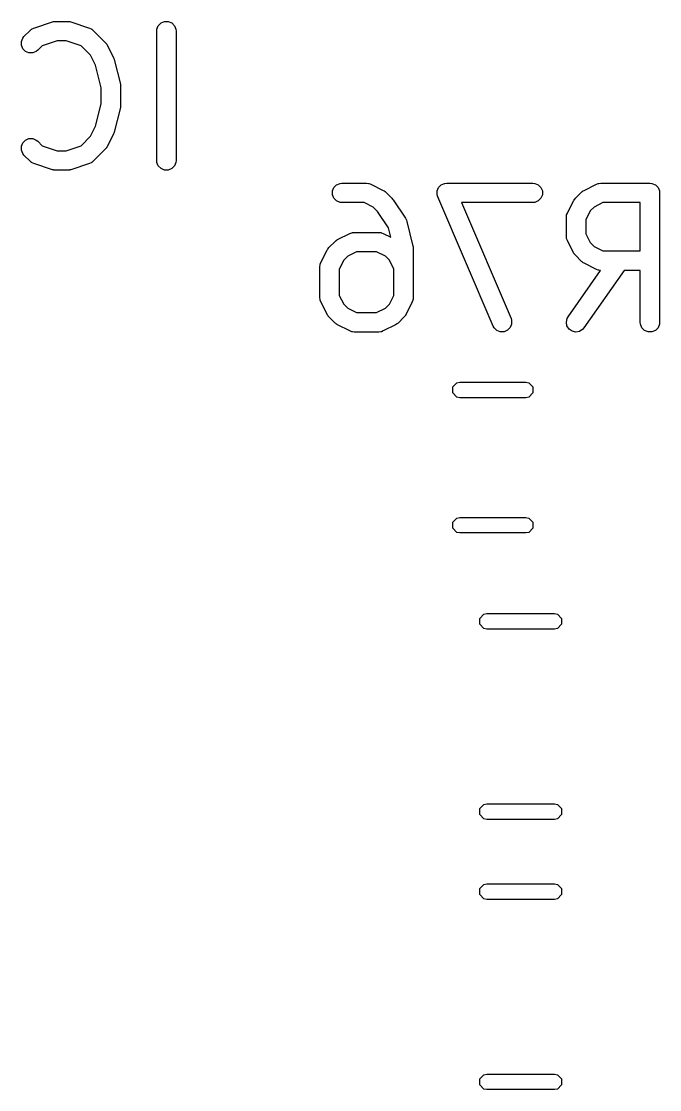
# Model space of a CAD drawing. Header units: inches. Extents: x 1.47 to 5.17, y -6.85 to -1.2.
# Drawn here: x 2.0809 to 2.2752, y -6.5899 to -6.265 of the extents above; entities that cross this region are included whole.
import ezdxf

# ---------------------------------------------------------------- set-up
doc = ezdxf.new("R2010")
doc.units = ezdxf.units.IN
doc.header["$MEASUREMENT"] = 0
doc.layers.add('B.Silkscreen', color=31, linetype='CONTINUOUS', true_color=0xe8b2a7)

msp = doc.modelspace()

# ---------------------------------------------------------------- linework, layer by layer
at = {"layer": 'B.Silkscreen', "linetype": 'CONTINUOUS'}
for p, q in [((2.08171, -6.26957), (2.08359, -6.26769)), ((2.08359, -6.26769), (2.08404, -6.26733)), ((2.08404, -6.26733), (2.08413, -6.26729)), ((2.08413, -6.26729), (2.08421, -6.26722)), ((2.08421, -6.26722), (2.08474, -6.26698)), ((2.08474, -6.26698), (2.09037, -6.26511)), ((2.09037, -6.26511), (2.09065, -6.26504)), ((2.09065, -6.26504), (2.09072, -6.26501)), ((2.09072, -6.26501), (2.09083, -6.265)), ((2.09083, -6.265), (2.09093, -6.26498)), ((2.09093, -6.26498), (2.09101, -6.26498)), ((2.09101, -6.26498), (2.0913, -6.26495)), ((2.0913, -6.26495), (2.09505, -6.26495)), ((2.09505, -6.26495), (2.09534, -6.26498)), ((2.09534, -6.26498), (2.09542, -6.26498)), ((2.09542, -6.26498), (2.09552, -6.265)), ((2.09552, -6.265), (2.09563, -6.26501)), ((2.09563, -6.26501), (2.0957, -6.26504)), ((2.0957, -6.26504), (2.09598, -6.26511)), ((2.09598, -6.26511), (2.10161, -6.26698)), ((2.10161, -6.26698), (2.10214, -6.26722)), ((2.10214, -6.26722), (2.10222, -6.26729)), ((2.10222, -6.26729), (2.10232, -6.26733)), ((2.10232, -6.26733), (2.10276, -6.26769)), ((2.10276, -6.26769), (2.10651, -6.27144)), ((2.12209, -6.26791), (2.12215, -6.26733)), ((2.12215, -6.26733), (2.12259, -6.26627)), ((2.12259, -6.26627), (2.12341, -6.26545)), ((2.12341, -6.26545), (2.12447, -6.26501)), ((2.12447, -6.26501), (2.12562, -6.26501)), ((2.12562, -6.26501), (2.12669, -6.26545)), ((2.12669, -6.26545), (2.1275, -6.26627)), ((2.1275, -6.26627), (2.12794, -6.26733)), ((2.12794, -6.26733), (2.128, -6.26791)), ((2.08091, -6.27108), (2.08135, -6.27002)), ((2.08091, -6.27223), (2.08091, -6.27108)), ((2.08135, -6.27002), (2.08171, -6.26957)), ((2.09178, -6.27086), (2.08727, -6.27236)), ((2.09457, -6.27086), (2.09178, -6.27086)), ((2.09908, -6.27236), (2.09457, -6.27086)), ((2.12209, -6.30728), (2.12209, -6.26791)), ((2.128, -6.26791), (2.128, -6.30728)), ((2.08135, -6.2733), (2.08091, -6.27223)), ((2.08216, -6.27411), (2.08135, -6.2733)), ((2.08323, -6.27455), (2.08216, -6.27411)), ((2.08544, -6.27411), (2.08438, -6.27455)), ((2.08589, -6.27374), (2.08544, -6.27411)), ((2.08727, -6.27236), (2.08589, -6.27374)), ((2.102, -6.27528), (2.09908, -6.27236)), ((2.10651, -6.27144), (2.1067, -6.27167)), ((2.1067, -6.27167), (2.10676, -6.27172)), ((2.10676, -6.27172), (2.10681, -6.27181)), ((2.10681, -6.27181), (2.10688, -6.27189)), ((2.10688, -6.27189), (2.10691, -6.27196)), ((2.10691, -6.27196), (2.10707, -6.27221)), ((2.10707, -6.27221), (2.10894, -6.27596)), ((2.08438, -6.27455), (2.08323, -6.27455)), ((2.10351, -6.27831), (2.102, -6.27528)), ((2.10894, -6.27596), (2.10896, -6.276)), ((2.10896, -6.276), (2.10897, -6.27602)), ((2.10897, -6.27602), (2.10906, -6.27626)), ((2.10906, -6.27626), (2.10915, -6.2765)), ((2.10915, -6.2765), (2.10915, -6.27652)), ((2.10915, -6.27652), (2.10916, -6.27656)), ((2.10916, -6.27656), (2.11104, -6.28406)), ((2.10522, -6.28514), (2.10351, -6.27831)), ((2.11104, -6.28406), (2.11105, -6.28416)), ((2.10522, -6.29004), (2.10522, -6.28514)), ((2.11105, -6.28416), (2.11107, -6.2842)), ((2.11107, -6.2842), (2.11109, -6.28442)), ((2.11109, -6.28442), (2.11112, -6.28464)), ((2.11112, -6.28464), (2.11112, -6.28468)), ((2.11112, -6.28468), (2.11113, -6.28478)), ((2.11113, -6.28478), (2.11113, -6.2904)), ((2.10351, -6.29687), (2.10522, -6.29004)), ((2.11112, -6.29055), (2.11109, -6.29076)), ((2.11113, -6.2904), (2.11112, -6.2905)), ((2.11112, -6.2905), (2.11112, -6.29055)), ((2.11104, -6.29112), (2.10916, -6.29862)), ((2.11105, -6.29102), (2.11104, -6.29112)), ((2.11107, -6.29098), (2.11105, -6.29102)), ((2.11109, -6.29076), (2.11107, -6.29098)), ((2.102, -6.2999), (2.10351, -6.29687)), ((2.09908, -6.30282), (2.102, -6.2999)), ((2.10894, -6.29922), (2.10707, -6.30297)), ((2.10896, -6.29918), (2.10894, -6.29922)), ((2.10897, -6.29916), (2.10896, -6.29918)), ((2.10906, -6.29892), (2.10897, -6.29916)), ((2.10915, -6.29868), (2.10906, -6.29892)), ((2.10916, -6.29862), (2.10915, -6.29866)), ((2.10915, -6.29866), (2.10915, -6.29868)), ((2.08091, -6.30295), (2.08135, -6.30189)), ((2.08091, -6.3041), (2.08091, -6.30295)), ((2.08135, -6.30189), (2.08216, -6.30107)), ((2.08216, -6.30107), (2.08323, -6.30063)), ((2.08323, -6.30063), (2.08438, -6.30063)), ((2.08438, -6.30063), (2.08544, -6.30107)), ((2.08544, -6.30107), (2.08589, -6.30144)), ((2.08589, -6.30144), (2.08727, -6.30282)), ((2.08727, -6.30282), (2.09178, -6.30432)), ((2.09457, -6.30432), (2.09908, -6.30282)), ((2.1067, -6.30351), (2.10651, -6.30374)), ((2.10676, -6.30346), (2.1067, -6.30351)), ((2.10681, -6.30337), (2.10676, -6.30346)), ((2.10688, -6.30329), (2.10681, -6.30337)), ((2.10691, -6.30322), (2.10688, -6.30329)), ((2.10707, -6.30297), (2.10691, -6.30322)), ((2.08135, -6.30517), (2.08091, -6.3041)), ((2.08171, -6.30561), (2.08135, -6.30517)), ((2.08359, -6.30749), (2.08171, -6.30561)), ((2.09178, -6.30432), (2.09457, -6.30432)), ((2.10651, -6.30374), (2.10276, -6.30749)), ((2.08404, -6.30786), (2.08359, -6.30749)), ((2.08413, -6.3079), (2.08404, -6.30786)), ((2.08421, -6.30797), (2.08413, -6.3079)), ((2.08474, -6.3082), (2.08421, -6.30797)), ((2.09037, -6.31008), (2.08474, -6.3082)), ((2.09065, -6.31014), (2.09037, -6.31008)), ((2.09598, -6.31008), (2.0957, -6.31014)), ((2.10161, -6.3082), (2.09598, -6.31008)), ((2.10214, -6.30797), (2.10161, -6.3082)), ((2.10222, -6.3079), (2.10214, -6.30797)), ((2.10232, -6.30786), (2.10222, -6.3079)), ((2.10276, -6.30749), (2.10232, -6.30786)), ((2.12215, -6.30785), (2.12209, -6.30728)), ((2.12259, -6.30892), (2.12215, -6.30785)), ((2.12341, -6.30973), (2.12259, -6.30892)), ((2.12447, -6.31017), (2.12341, -6.30973)), ((2.12669, -6.30973), (2.12562, -6.31017)), ((2.1275, -6.30892), (2.12669, -6.30973)), ((2.12794, -6.30785), (2.1275, -6.30892)), ((2.128, -6.30728), (2.12794, -6.30785)), ((2.09072, -6.31017), (2.09065, -6.31014)), ((2.09083, -6.31018), (2.09072, -6.31017)), ((2.09093, -6.31021), (2.09083, -6.31018)), ((2.09101, -6.3102), (2.09093, -6.31021)), ((2.0913, -6.31023), (2.09101, -6.3102)), ((2.09505, -6.31023), (2.0913, -6.31023)), ((2.09534, -6.3102), (2.09505, -6.31023)), ((2.09542, -6.31021), (2.09534, -6.3102)), ((2.09552, -6.31018), (2.09542, -6.31021)), ((2.09563, -6.31017), (2.09552, -6.31018)), ((2.0957, -6.31014), (2.09563, -6.31017)), ((2.12562, -6.31017), (2.12447, -6.31017)), ((2.17558, -6.31654), (2.17602, -6.31548)), ((2.17558, -6.31769), (2.17558, -6.31654)), ((2.17602, -6.31548), (2.17684, -6.31466)), ((2.17684, -6.31466), (2.1779, -6.31422)), ((2.1779, -6.31422), (2.17848, -6.31417)), ((2.17848, -6.31417), (2.18598, -6.31417)), ((2.18598, -6.31417), (2.18655, -6.31422)), ((2.18655, -6.31422), (2.18665, -6.31426)), ((2.18665, -6.31426), (2.18676, -6.31427)), ((2.18676, -6.31427), (2.1873, -6.31448)), ((2.1873, -6.31448), (2.19105, -6.31635)), ((2.19105, -6.31635), (2.19129, -6.31651)), ((2.19129, -6.31651), (2.19137, -6.31654)), ((2.19137, -6.31654), (2.19145, -6.3166)), ((2.19145, -6.3166), (2.19154, -6.31666)), ((2.20745, -6.31654), (2.20767, -6.31603)), ((2.20745, -6.31656), (2.20745, -6.31654)), ((2.20745, -6.31658), (2.20745, -6.31656)), ((2.20745, -6.31714), (2.20745, -6.31658)), ((2.20767, -6.31603), (2.20787, -6.31551)), ((2.20787, -6.31551), (2.20789, -6.3155)), ((2.20789, -6.31548), (2.20829, -6.31508)), ((2.20789, -6.3155), (2.20789, -6.31548)), ((2.20829, -6.31508), (2.20868, -6.31468)), ((2.20868, -6.31468), (2.2087, -6.31468)), ((2.2087, -6.31468), (2.20871, -6.31466)), ((2.20871, -6.31466), (2.20922, -6.31445)), ((2.20922, -6.31445), (2.20974, -6.31423)), ((2.20974, -6.31423), (2.20976, -6.31423)), ((2.20976, -6.31423), (2.20977, -6.31422)), ((2.20977, -6.31422), (2.21035, -6.31417)), ((2.21035, -6.31417), (2.2366, -6.31417)), ((2.2366, -6.31417), (2.23717, -6.31422)), ((2.23717, -6.31422), (2.23824, -6.31466)), ((2.23824, -6.31466), (2.23905, -6.31548)), ((2.23905, -6.31548), (2.23949, -6.31654)), ((2.23949, -6.31654), (2.23949, -6.31769)), ((2.25166, -6.31666), (2.25175, -6.3166)), ((2.25175, -6.3166), (2.25183, -6.31654)), ((2.25183, -6.31654), (2.2519, -6.31651)), ((2.2519, -6.31651), (2.25215, -6.31635)), ((2.25215, -6.31635), (2.2559, -6.31448)), ((2.2559, -6.31448), (2.25644, -6.31427)), ((2.25644, -6.31427), (2.25654, -6.31426)), ((2.25654, -6.31426), (2.25664, -6.31422)), ((2.25664, -6.31422), (2.25722, -6.31417)), ((2.25722, -6.31417), (2.27222, -6.31417)), ((2.27222, -6.31417), (2.27279, -6.31422)), ((2.27279, -6.31422), (2.27386, -6.31466)), ((2.27386, -6.31466), (2.27467, -6.31548)), ((2.27467, -6.31548), (2.27511, -6.31654)), ((2.27511, -6.31654), (2.27517, -6.31712)), ((2.17602, -6.31876), (2.17558, -6.31769)), ((2.17684, -6.31957), (2.17602, -6.31876)), ((2.1779, -6.32001), (2.17684, -6.31957)), ((2.19154, -6.31666), (2.19159, -6.31672)), ((2.19159, -6.31672), (2.19181, -6.31691)), ((2.19181, -6.31691), (2.19369, -6.31878)), ((2.19369, -6.31878), (2.19369, -6.31878)), ((2.19369, -6.31878), (2.19369, -6.31878)), ((2.19369, -6.31878), (2.19388, -6.31901)), ((2.19388, -6.31901), (2.19406, -6.31923)), ((2.19406, -6.31923), (2.19406, -6.31923)), ((2.19406, -6.31923), (2.19406, -6.31923)), ((2.19406, -6.31923), (2.19781, -6.32485)), ((2.20745, -6.31769), (2.20745, -6.31714)), ((2.20746, -6.31771), (2.20745, -6.31769)), ((2.20746, -6.31773), (2.20746, -6.31771)), ((2.20763, -6.31828), (2.20746, -6.31773)), ((2.22451, -6.35765), (2.20763, -6.31828)), ((2.23824, -6.31957), (2.23717, -6.32001)), ((2.23905, -6.31876), (2.23824, -6.31957)), ((2.23949, -6.31769), (2.23905, -6.31876)), ((2.24708, -6.3233), (2.24895, -6.31955)), ((2.24895, -6.31955), (2.24911, -6.3193)), ((2.24911, -6.3193), (2.24914, -6.31923)), ((2.24914, -6.31923), (2.2492, -6.31915)), ((2.2492, -6.31915), (2.24926, -6.31906)), ((2.24926, -6.31906), (2.24932, -6.31901)), ((2.24932, -6.31901), (2.24951, -6.31878)), ((2.24951, -6.31878), (2.25138, -6.31691)), ((2.25138, -6.31691), (2.25161, -6.31672)), ((2.25161, -6.31672), (2.25166, -6.31666)), ((2.27517, -6.31712), (2.27517, -6.35649)), ((2.17848, -6.32007), (2.1779, -6.32001)), ((2.18528, -6.32007), (2.17848, -6.32007)), ((2.18798, -6.32142), (2.18528, -6.32007)), ((2.18931, -6.32275), (2.18798, -6.32142)), ((2.19261, -6.32771), (2.18931, -6.32275)), ((2.2366, -6.32007), (2.21483, -6.32007)), ((2.21483, -6.32007), (2.22994, -6.35533)), ((2.23717, -6.32001), (2.2366, -6.32007)), ((2.25402, -6.32262), (2.25267, -6.32531)), ((2.25522, -6.32142), (2.25402, -6.32262)), ((2.25791, -6.32007), (2.25522, -6.32142)), ((2.26926, -6.32007), (2.25791, -6.32007)), ((2.26926, -6.33479), (2.26926, -6.32007)), ((2.19781, -6.32485), (2.19798, -6.32517)), ((2.19798, -6.32517), (2.19802, -6.32523)), ((2.19802, -6.32523), (2.19805, -6.3253)), ((2.19805, -6.3253), (2.19808, -6.32537)), ((2.19808, -6.32537), (2.19809, -6.32544)), ((2.19809, -6.32544), (2.19822, -6.32578)), ((2.19822, -6.32578), (2.20009, -6.33328)), ((2.24677, -6.32462), (2.24682, -6.32404)), ((2.24677, -6.33024), (2.24677, -6.32462)), ((2.24682, -6.32404), (2.24686, -6.32394)), ((2.24686, -6.32394), (2.24687, -6.32384)), ((2.24687, -6.32384), (2.24708, -6.3233)), ((2.25267, -6.32531), (2.25267, -6.32955)), ((2.17716, -6.33135), (2.18091, -6.32948)), ((2.18091, -6.32948), (2.18145, -6.32927)), ((2.18145, -6.32927), (2.18155, -6.32926)), ((2.18155, -6.32926), (2.18165, -6.32922)), ((2.18165, -6.32922), (2.18223, -6.32916)), ((2.18223, -6.32916), (2.18973, -6.32916)), ((2.18973, -6.32916), (2.1903, -6.32922)), ((2.1903, -6.32922), (2.1904, -6.32926)), ((2.1904, -6.32926), (2.19051, -6.32927)), ((2.19051, -6.32927), (2.19105, -6.32948)), ((2.19105, -6.32948), (2.19334, -6.33062)), ((2.19334, -6.33062), (2.19261, -6.32771)), ((2.25267, -6.32955), (2.25402, -6.33224)), ((2.17451, -6.33378), (2.17639, -6.3319)), ((2.17639, -6.3319), (2.17662, -6.33172)), ((2.17662, -6.33172), (2.17667, -6.33166)), ((2.17667, -6.33166), (2.17676, -6.3316)), ((2.17676, -6.3316), (2.17684, -6.33154)), ((2.17684, -6.33154), (2.17691, -6.33151)), ((2.17691, -6.33151), (2.17716, -6.33135)), ((2.24682, -6.33082), (2.24677, -6.33024)), ((2.24686, -6.33092), (2.24682, -6.33082)), ((2.24687, -6.33102), (2.24686, -6.33092)), ((2.24708, -6.33156), (2.24687, -6.33102)), ((2.24895, -6.33531), (2.24708, -6.33156)), ((2.25402, -6.33224), (2.25522, -6.33344)), ((2.17209, -6.3383), (2.17396, -6.33455)), ((2.17396, -6.33455), (2.17412, -6.3343)), ((2.17412, -6.3343), (2.17415, -6.33423)), ((2.17415, -6.33423), (2.17421, -6.33415)), ((2.17421, -6.33415), (2.17427, -6.33406)), ((2.17427, -6.33406), (2.17433, -6.334)), ((2.17433, -6.334), (2.17451, -6.33378)), ((2.18292, -6.33507), (2.18023, -6.33642)), ((2.18903, -6.33507), (2.18292, -6.33507)), ((2.19173, -6.33642), (2.18903, -6.33507)), ((2.20009, -6.33328), (2.2001, -6.33338)), ((2.2001, -6.33338), (2.20012, -6.33342)), ((2.20012, -6.33342), (2.20014, -6.33363)), ((2.20014, -6.33363), (2.20017, -6.33385)), ((2.20017, -6.33385), (2.20017, -6.33389)), ((2.20017, -6.33389), (2.20018, -6.33399)), ((2.20018, -6.33399), (2.20018, -6.34899)), ((2.24911, -6.33556), (2.24895, -6.33531)), ((2.24914, -6.33563), (2.24911, -6.33556)), ((2.2492, -6.33571), (2.24914, -6.33563)), ((2.24926, -6.3358), (2.2492, -6.33571)), ((2.24932, -6.33585), (2.24926, -6.3358)), ((2.24951, -6.33608), (2.24932, -6.33585)), ((2.25138, -6.33795), (2.24951, -6.33608)), ((2.25522, -6.33344), (2.25791, -6.33479)), ((2.25791, -6.33479), (2.26926, -6.33479)), ((2.17178, -6.33962), (2.17183, -6.33904)), ((2.17183, -6.33904), (2.17187, -6.33894)), ((2.17187, -6.33894), (2.17188, -6.33884)), ((2.17188, -6.33884), (2.17209, -6.3383)), ((2.17903, -6.33762), (2.17768, -6.34031)), ((2.18023, -6.33642), (2.17903, -6.33762)), ((2.19292, -6.33762), (2.19173, -6.33642)), ((2.19427, -6.34031), (2.19292, -6.33762)), ((2.25161, -6.33814), (2.25138, -6.33795)), ((2.25166, -6.3382), (2.25161, -6.33814)), ((2.25175, -6.33826), (2.25166, -6.3382)), ((2.25183, -6.33832), (2.25175, -6.33826)), ((2.2519, -6.33835), (2.25183, -6.33832)), ((2.25215, -6.33851), (2.2519, -6.33835)), ((2.2559, -6.34038), (2.25215, -6.33851)), ((2.17178, -6.34899), (2.17178, -6.33962)), ((2.17768, -6.34031), (2.17768, -6.34829)), ((2.19427, -6.34829), (2.19427, -6.34031)), ((2.2473, -6.3548), (2.25717, -6.34069)), ((2.26438, -6.34069), (2.25214, -6.35818)), ((2.25644, -6.34059), (2.2559, -6.34038)), ((2.25654, -6.3406), (2.25644, -6.34059)), ((2.25664, -6.34064), (2.25654, -6.3406)), ((2.25717, -6.34069), (2.25664, -6.34064)), ((2.26926, -6.34069), (2.26438, -6.34069)), ((2.26926, -6.35649), (2.26926, -6.34069)), ((2.17183, -6.34957), (2.17178, -6.34899)), ((2.17768, -6.34829), (2.17903, -6.35099)), ((2.19292, -6.35099), (2.19427, -6.34829)), ((2.20018, -6.34899), (2.20012, -6.34957)), ((2.17187, -6.34966), (2.17183, -6.34957)), ((2.17188, -6.34977), (2.17187, -6.34966)), ((2.17209, -6.35031), (2.17188, -6.34977)), ((2.17396, -6.35406), (2.17209, -6.35031)), ((2.17903, -6.35099), (2.18023, -6.35219)), ((2.18023, -6.35219), (2.18292, -6.35354)), ((2.18903, -6.35354), (2.19173, -6.35219)), ((2.19173, -6.35219), (2.19292, -6.35099)), ((2.19987, -6.35031), (2.19799, -6.35406)), ((2.20007, -6.34977), (2.19987, -6.35031)), ((2.20008, -6.34966), (2.20007, -6.34977)), ((2.20012, -6.34957), (2.20008, -6.34966)), ((2.17412, -6.35431), (2.17396, -6.35406)), ((2.17415, -6.35438), (2.17412, -6.35431)), ((2.17421, -6.35446), (2.17415, -6.35438)), ((2.17427, -6.35455), (2.17421, -6.35446)), ((2.17433, -6.3546), (2.17427, -6.35455)), ((2.17451, -6.35483), (2.17433, -6.3546)), ((2.17639, -6.3567), (2.17451, -6.35483)), ((2.18292, -6.35354), (2.18903, -6.35354)), ((2.19744, -6.35483), (2.19556, -6.3567)), ((2.19762, -6.3546), (2.19744, -6.35483)), ((2.19768, -6.35455), (2.19762, -6.3546)), ((2.19774, -6.35446), (2.19768, -6.35455)), ((2.19781, -6.35438), (2.19774, -6.35446)), ((2.19784, -6.35431), (2.19781, -6.35438)), ((2.19799, -6.35406), (2.19784, -6.35431)), ((2.22994, -6.35533), (2.23011, -6.35588)), ((2.24677, -6.35642), (2.24702, -6.3553)), ((2.24702, -6.3553), (2.2473, -6.3548)), ((2.17662, -6.35689), (2.17639, -6.3567)), ((2.17667, -6.35695), (2.17662, -6.35689)), ((2.17676, -6.357), (2.17667, -6.35695)), ((2.17684, -6.35707), (2.17676, -6.357)), ((2.17691, -6.3571), (2.17684, -6.35707)), ((2.17716, -6.35726), (2.17691, -6.3571)), ((2.18091, -6.35913), (2.17716, -6.35726)), ((2.1948, -6.35726), (2.19105, -6.35913)), ((2.19504, -6.3571), (2.1948, -6.35726)), ((2.19512, -6.35707), (2.19504, -6.3571)), ((2.1952, -6.357), (2.19512, -6.35707)), ((2.19529, -6.35695), (2.1952, -6.357)), ((2.19534, -6.35689), (2.19529, -6.35695)), ((2.19556, -6.3567), (2.19534, -6.35689)), ((2.22479, -6.35816), (2.22451, -6.35765)), ((2.22561, -6.35896), (2.22479, -6.35816)), ((2.2297, -6.3581), (2.22889, -6.35892)), ((2.23012, -6.35703), (2.2297, -6.3581)), ((2.23011, -6.35588), (2.23012, -6.35703)), ((2.24697, -6.35756), (2.24677, -6.35642)), ((2.24759, -6.35853), (2.24697, -6.35756)), ((2.24853, -6.35919), (2.24759, -6.35853)), ((2.25176, -6.35862), (2.25079, -6.35924)), ((2.25214, -6.35818), (2.25176, -6.35862)), ((2.26932, -6.35706), (2.26926, -6.35649)), ((2.26976, -6.35813), (2.26932, -6.35706)), ((2.27058, -6.35894), (2.26976, -6.35813)), ((2.27467, -6.35813), (2.27386, -6.35894)), ((2.27511, -6.35706), (2.27467, -6.35813)), ((2.27517, -6.35649), (2.27511, -6.35706)), ((2.18145, -6.35934), (2.18091, -6.35913)), ((2.18155, -6.35934), (2.18145, -6.35934)), ((2.18165, -6.35938), (2.18155, -6.35934)), ((2.18223, -6.35944), (2.18165, -6.35938)), ((2.18973, -6.35944), (2.18223, -6.35944)), ((2.1903, -6.35938), (2.18973, -6.35944)), ((2.1904, -6.35934), (2.1903, -6.35938)), ((2.19051, -6.35934), (2.1904, -6.35934)), ((2.19105, -6.35913), (2.19051, -6.35934)), ((2.22668, -6.35939), (2.22561, -6.35896)), ((2.22783, -6.35938), (2.22668, -6.35939)), ((2.22889, -6.35892), (2.22783, -6.35938)), ((2.24965, -6.35944), (2.24853, -6.35919)), ((2.25079, -6.35924), (2.24965, -6.35944)), ((2.27164, -6.35938), (2.27058, -6.35894)), ((2.27279, -6.35938), (2.27164, -6.35938)), ((2.27386, -6.35894), (2.27279, -6.35938)), ((2.2122, -6.37616), (2.21348, -6.37488)), ((2.21348, -6.37488), (2.21438, -6.3747)), ((2.21438, -6.3747), (2.23444, -6.3747)), ((2.23444, -6.3747), (2.23534, -6.37488)), ((2.23534, -6.37488), (2.23662, -6.37616)), ((2.2122, -6.37797), (2.2122, -6.37616)), ((2.21348, -6.37925), (2.2122, -6.37797)), ((2.23662, -6.37797), (2.23534, -6.37925)), ((2.23662, -6.37616), (2.23662, -6.37797)), ((2.21438, -6.37943), (2.21348, -6.37925)), ((2.23444, -6.37943), (2.21438, -6.37943)), ((2.23534, -6.37925), (2.23444, -6.37943)), ((2.2122, -6.4173), (2.21348, -6.41603)), ((2.2122, -6.41911), (2.2122, -6.4173)), ((2.21348, -6.41603), (2.21438, -6.41585)), ((2.21438, -6.41585), (2.23444, -6.41585)), ((2.23444, -6.41585), (2.23534, -6.41603)), ((2.23534, -6.41603), (2.23662, -6.4173)), ((2.23662, -6.4173), (2.23662, -6.41911)), ((2.21348, -6.42039), (2.2122, -6.41911)), ((2.21438, -6.42057), (2.21348, -6.42039)), ((2.23444, -6.42057), (2.21438, -6.42057)), ((2.23534, -6.42039), (2.23444, -6.42057)), ((2.23662, -6.41911), (2.23534, -6.42039)), ((2.22041, -6.44654), (2.22168, -6.44526)), ((2.22041, -6.44834), (2.22041, -6.44654)), ((2.22168, -6.44526), (2.22259, -6.44508)), ((2.22259, -6.44508), (2.24316, -6.44508)), ((2.24316, -6.44508), (2.24406, -6.44526)), ((2.24406, -6.44526), (2.24534, -6.44654)), ((2.24534, -6.44654), (2.24534, -6.44834)), ((2.22168, -6.44962), (2.22041, -6.44834)), ((2.22259, -6.4498), (2.22168, -6.44962)), ((2.24316, -6.4498), (2.22259, -6.4498)), ((2.24406, -6.44962), (2.24316, -6.4498)), ((2.24534, -6.44834), (2.24406, -6.44962)), ((2.22041, -6.50441), (2.22168, -6.50313)), ((2.22041, -6.50622), (2.22041, -6.50441)), ((2.22168, -6.50313), (2.22259, -6.50295)), ((2.22259, -6.50295), (2.24316, -6.50295)), ((2.24316, -6.50295), (2.24406, -6.50313)), ((2.24406, -6.50313), (2.24534, -6.50441)), ((2.24534, -6.50441), (2.24534, -6.50622)), ((2.22168, -6.5075), (2.22041, -6.50622)), ((2.22259, -6.50768), (2.22168, -6.5075)), ((2.24316, -6.50768), (2.22259, -6.50768)), ((2.24406, -6.5075), (2.24316, -6.50768)), ((2.24534, -6.50622), (2.24406, -6.5075)), ((2.22041, -6.52874), (2.22168, -6.52746)), ((2.22168, -6.52746), (2.22259, -6.52728)), ((2.22259, -6.52728), (2.24316, -6.52728)), ((2.24316, -6.52728), (2.24406, -6.52746)), ((2.24406, -6.52746), (2.24534, -6.52874)), ((2.22041, -6.53055), (2.22041, -6.52874)), ((2.22168, -6.53183), (2.22041, -6.53055)), ((2.24534, -6.53055), (2.24406, -6.53183)), ((2.24534, -6.52874), (2.24534, -6.53055)), ((2.22259, -6.53201), (2.22168, -6.53183)), ((2.24316, -6.53201), (2.22259, -6.53201)), ((2.24406, -6.53183), (2.24316, -6.53201)), ((2.22041, -6.58662), (2.22168, -6.58534)), ((2.22168, -6.58534), (2.22259, -6.58516)), ((2.22259, -6.58516), (2.24316, -6.58516)), ((2.24316, -6.58516), (2.24406, -6.58534)), ((2.24406, -6.58534), (2.24534, -6.58662)), ((2.22041, -6.58842), (2.22041, -6.58662)), ((2.22168, -6.5897), (2.22041, -6.58842)), ((2.24534, -6.58842), (2.24406, -6.5897)), ((2.24534, -6.58662), (2.24534, -6.58842)), ((2.22259, -6.58988), (2.22168, -6.5897)), ((2.24316, -6.58988), (2.22259, -6.58988)), ((2.24406, -6.5897), (2.24316, -6.58988))]:
    msp.add_line(p, q, dxfattribs=at)

doc.saveas('drawing.dxf')
